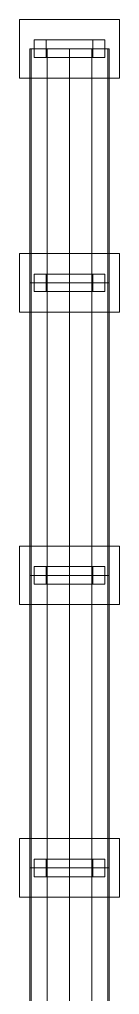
# Model space of a CAD drawing. Header units: millimetres. Extents: x -10700 to 10700, y -2540 to 1320000.
# Drawn here: x -8500 to 8500, y 1153361 to 1320000 of the extents above; entities that cross this region are included whole.
import ezdxf

# ---------------------------------------------------------------- set-up
doc = ezdxf.new("R2010")
doc.units = ezdxf.units.MM
doc.layers.add('A-GENM', color=13, linetype='Continuous', lineweight=9)
doc.layers.add('A-MASS', color=70, linetype='Continuous', lineweight=9)

# ---------------------------------------------------------------- blocks, each defined once
blk = doc.blocks.new('Concrete column Adaptive - Concrete column Adaptive-330085-_3D_')
at = {"layer": 'A-GENM'}
mesh = blk.add_polyface(dxfattribs=at)
corners = [(-6000, 1500, 51334), (6000, 1500, 51334), (6000, 1500, 49334), (4000, 1500, 47334), (-4000, 1500, 47334), (-6000, 1500, 49334)]
mesh.append_faces([[corners[k] for k in face] for face in [(1, 2, 3, 4), (4, 5, 0, 1)]], dxfattribs={"vtx3": -1})
mesh = blk.add_polyface(dxfattribs=at)
corners = [(-6000, -1500, 51334), (-6000, 1500, 51334), (-6000, 1500, 49334), (-6000, -1500, 49334)]
mesh.append_faces([[corners[k] for k in face] for face in [(1, 2, 3, 0)]])
mesh = blk.add_polyface(dxfattribs=at)
corners = [(-6000, -1500, 51334), (6000, -1500, 51334), (6000, 1500, 51334), (-6000, 1500, 51334)]
mesh.append_faces([[corners[k] for k in face] for face in [(1, 2, 3, 0)]])
mesh = blk.add_polyface(dxfattribs=at)
corners = [(-4000, -1500, 47334), (-6000, -1500, 49334), (-6000, 1500, 49334), (-4000, 1500, 47334)]
mesh.append_faces([[corners[k] for k in face] for face in [(1, 2, 3, 0)]])
mesh = blk.add_polyface(dxfattribs=at)
corners = [(4000, 1500, 47334), (4000, -1500, 47334), (-4000, -1500, 47334), (-4000, 1500, 47334)]
mesh.append_faces([[corners[k] for k in face] for face in [(1, 2, 3, 0)]])
mesh = blk.add_polyface(dxfattribs=at)
corners = [(4000, 1500), (-4000, 1500), (-4000, 1500, 47334), (4000, 1500, 47334)]
mesh.append_faces([[corners[k] for k in face] for face in [(3, 0, 1, 2)]])
mesh = blk.add_polyface(dxfattribs=at)
corners = [(-4000, 1500), (-4000, -1500), (-4000, -1500, 47334), (-4000, 1500, 47334)]
mesh.append_faces([[corners[k] for k in face] for face in [(3, 0, 1, 2)]])
mesh = blk.add_polyface(dxfattribs=at)
corners = [(4000, 1500, 47334), (-4000, 1500, 47334), (-4000, -1500, 47334), (4000, -1500, 47334)]
mesh.append_faces([[corners[k] for k in face] for face in [(3, 0, 1, 2)]])
mesh = blk.add_polyface(dxfattribs=at)
corners = [(-4000, -1500), (-4000, 1500), (4000, 1500), (4000, -1500)]
mesh.append_faces([[corners[k] for k in face] for face in [(3, 0, 1, 2)]])
mesh = blk.add_polyface(dxfattribs=at)
corners = [(6000, -1500, 49334), (4000, -1500, 47334), (4000, 1500, 47334), (6000, 1500, 49334)]
mesh.append_faces([[corners[k] for k in face] for face in [(0, 1, 2, 3)]])
mesh = blk.add_polyface(dxfattribs=at)
corners = [(4000, -1500), (4000, 1500), (4000, 1500, 47334), (4000, -1500, 47334)]
mesh.append_faces([[corners[k] for k in face] for face in [(3, 0, 1, 2)]])
mesh = blk.add_polyface(dxfattribs=at)
corners = [(6000, 1500, 51334), (6000, -1500, 51334), (6000, -1500, 49334), (6000, 1500, 49334)]
mesh.append_faces([[corners[k] for k in face] for face in [(1, 2, 3, 0)]])
mesh = blk.add_polyface(dxfattribs=at)
corners = [(6000, -1500, 51334), (-6000, -1500, 51334), (-6000, -1500, 49334), (-4000, -1500, 47334), (4000, -1500, 47334), (6000, -1500, 49334)]
mesh.append_faces([[corners[k] for k in face] for face in [(1, 2, 3, 0), (4, 5, 0, 3)]], dxfattribs={"vtx2": -1})
mesh = blk.add_polyface(dxfattribs=at)
corners = [(-4000, -1500), (4000, -1500), (4000, -1500, 47334), (-4000, -1500, 47334)]
mesh.append_faces([[corners[k] for k in face] for face in [(3, 0, 1, 2)]])
blk = doc.blocks.new('Concrete column Adaptive - Concrete column Adaptive-330086-_3D_')
at = {"layer": 'A-GENM'}
mesh = blk.add_polyface(dxfattribs=at)
corners = [(-6000, 1500, 48034), (6000, 1500, 48034), (6000, 1500, 46034), (4000, 1500, 44034), (-4000, 1500, 44034), (-6000, 1500, 46034)]
mesh.append_faces([[corners[k] for k in face] for face in [(1, 2, 3, 4), (4, 5, 0, 1)]], dxfattribs={"vtx3": -1})
mesh = blk.add_polyface(dxfattribs=at)
corners = [(-6000, -1500, 48034), (-6000, 1500, 48034), (-6000, 1500, 46034), (-6000, -1500, 46034)]
mesh.append_faces([[corners[k] for k in face] for face in [(0, 1, 2, 3)]])
mesh = blk.add_polyface(dxfattribs=at)
corners = [(-6000, -1500, 48034), (6000, -1500, 48034), (6000, 1500, 48034), (-6000, 1500, 48034)]
mesh.append_faces([[corners[k] for k in face] for face in [(1, 2, 3, 0)]])
mesh = blk.add_polyface(dxfattribs=at)
corners = [(-4000, -1500, 44034), (-6000, -1500, 46034), (-6000, 1500, 46034), (-4000, 1500, 44034)]
mesh.append_faces([[corners[k] for k in face] for face in [(1, 2, 3, 0)]])
mesh = blk.add_polyface(dxfattribs=at)
corners = [(4000, 1500, 44034), (4000, -1500, 44034), (-4000, -1500, 44034), (-4000, 1500, 44034)]
mesh.append_faces([[corners[k] for k in face] for face in [(0, 1, 2, 3)]])
mesh = blk.add_polyface(dxfattribs=at)
corners = [(4000, 1500), (-4000, 1500), (-4000, 1500, 44034), (4000, 1500, 44034)]
mesh.append_faces([[corners[k] for k in face] for face in [(3, 0, 1, 2)]])
mesh = blk.add_polyface(dxfattribs=at)
corners = [(-4000, 1500), (-4000, -1500), (-4000, -1500, 44034), (-4000, 1500, 44034)]
mesh.append_faces([[corners[k] for k in face] for face in [(3, 0, 1, 2)]])
mesh = blk.add_polyface(dxfattribs=at)
corners = [(4000, 1500, 44034), (-4000, 1500, 44034), (-4000, -1500, 44034), (4000, -1500, 44034)]
mesh.append_faces([[corners[k] for k in face] for face in [(3, 0, 1, 2)]])
mesh = blk.add_polyface(dxfattribs=at)
corners = [(-4000, -1500), (-4000, 1500), (4000, 1500), (4000, -1500)]
mesh.append_faces([[corners[k] for k in face] for face in [(3, 0, 1, 2)]])
mesh = blk.add_polyface(dxfattribs=at)
corners = [(6000, -1500, 46034), (4000, -1500, 44034), (4000, 1500, 44034), (6000, 1500, 46034)]
mesh.append_faces([[corners[k] for k in face] for face in [(0, 1, 2, 3)]])
mesh = blk.add_polyface(dxfattribs=at)
corners = [(4000, -1500), (4000, 1500), (4000, 1500, 44034), (4000, -1500, 44034)]
mesh.append_faces([[corners[k] for k in face] for face in [(3, 0, 1, 2)]])
mesh = blk.add_polyface(dxfattribs=at)
corners = [(6000, 1500, 48034), (6000, -1500, 48034), (6000, -1500, 46034), (6000, 1500, 46034)]
mesh.append_faces([[corners[k] for k in face] for face in [(1, 2, 3, 0)]])
mesh = blk.add_polyface(dxfattribs=at)
corners = [(6000, -1500, 48034), (-6000, -1500, 48034), (-6000, -1500, 46034), (-4000, -1500, 44034), (4000, -1500, 44034), (6000, -1500, 46034)]
mesh.append_faces([[corners[k] for k in face] for face in [(1, 2, 3, 0), (4, 5, 0, 3)]], dxfattribs={"vtx2": -1})
mesh = blk.add_polyface(dxfattribs=at)
corners = [(-4000, -1500), (4000, -1500), (4000, -1500, 44034), (-4000, -1500, 44034)]
mesh.append_faces([[corners[k] for k in face] for face in [(3, 0, 1, 2)]])
blk = doc.blocks.new('Concrete column Adaptive - Concrete column Adaptive-330087-_3D_')
at = {"layer": 'A-GENM'}
mesh = blk.add_polyface(dxfattribs=at)
corners = [(-6000, 1500, 36183), (6000, 1500, 36183), (6000, 1500, 34183), (4000, 1500, 32183), (-4000, 1500, 32183), (-6000, 1500, 34183)]
mesh.append_faces([[corners[k] for k in face] for face in [(1, 2, 3, 0), (4, 5, 0, 3)]], dxfattribs={"vtx2": -1})
mesh = blk.add_polyface(dxfattribs=at)
corners = [(-6000, -1500, 36183), (-6000, 1500, 36183), (-6000, 1500, 34183), (-6000, -1500, 34183)]
mesh.append_faces([[corners[k] for k in face] for face in [(0, 1, 2, 3)]])
mesh = blk.add_polyface(dxfattribs=at)
corners = [(-6000, -1500, 36183), (6000, -1500, 36183), (6000, 1500, 36183), (-6000, 1500, 36183)]
mesh.append_faces([[corners[k] for k in face] for face in [(1, 2, 3, 0)]])
mesh = blk.add_polyface(dxfattribs=at)
corners = [(-4000, -1500, 32183), (-6000, -1500, 34183), (-6000, 1500, 34183), (-4000, 1500, 32183)]
mesh.append_faces([[corners[k] for k in face] for face in [(1, 2, 3, 0)]])
mesh = blk.add_polyface(dxfattribs=at)
corners = [(4000, 1500, 32183), (4000, -1500, 32183), (-4000, -1500, 32183), (-4000, 1500, 32183)]
mesh.append_faces([[corners[k] for k in face] for face in [(0, 1, 2, 3)]])
mesh = blk.add_polyface(dxfattribs=at)
corners = [(4000, 1500), (-4000, 1500), (-4000, 1500, 32183), (4000, 1500, 32183)]
mesh.append_faces([[corners[k] for k in face] for face in [(3, 0, 1, 2)]])
mesh = blk.add_polyface(dxfattribs=at)
corners = [(-4000, 1500), (-4000, -1500), (-4000, -1500, 32183), (-4000, 1500, 32183)]
mesh.append_faces([[corners[k] for k in face] for face in [(3, 0, 1, 2)]])
mesh = blk.add_polyface(dxfattribs=at)
corners = [(4000, 1500, 32183), (-4000, 1500, 32183), (-4000, -1500, 32183), (4000, -1500, 32183)]
mesh.append_faces([[corners[k] for k in face] for face in [(3, 0, 1, 2)]])
mesh = blk.add_polyface(dxfattribs=at)
corners = [(-4000, -1500), (-4000, 1500), (4000, 1500), (4000, -1500)]
mesh.append_faces([[corners[k] for k in face] for face in [(3, 0, 1, 2)]])
mesh = blk.add_polyface(dxfattribs=at)
corners = [(6000, -1500, 34183), (4000, -1500, 32183), (4000, 1500, 32183), (6000, 1500, 34183)]
mesh.append_faces([[corners[k] for k in face] for face in [(0, 1, 2, 3)]])
mesh = blk.add_polyface(dxfattribs=at)
corners = [(4000, -1500), (4000, 1500), (4000, 1500, 32183), (4000, -1500, 32183)]
mesh.append_faces([[corners[k] for k in face] for face in [(3, 0, 1, 2)]])
mesh = blk.add_polyface(dxfattribs=at)
corners = [(6000, 1500, 36183), (6000, -1500, 36183), (6000, -1500, 34183), (6000, 1500, 34183)]
mesh.append_faces([[corners[k] for k in face] for face in [(0, 1, 2, 3)]])
mesh = blk.add_polyface(dxfattribs=at)
corners = [(6000, -1500, 36183), (-6000, -1500, 36183), (-6000, -1500, 34183), (-4000, -1500, 32183), (4000, -1500, 32183), (6000, -1500, 34183)]
mesh.append_faces([[corners[k] for k in face] for face in [(1, 2, 3, 4), (4, 5, 0, 1)]], dxfattribs={"vtx3": -1})
mesh = blk.add_polyface(dxfattribs=at)
corners = [(-4000, -1500), (4000, -1500), (4000, -1500, 32183), (-4000, -1500, 32183)]
mesh.append_faces([[corners[k] for k in face] for face in [(3, 0, 1, 2)]])
blk = doc.blocks.new('Concrete column Adaptive - Concrete column Adaptive-330088-_3D_')
at = {"layer": 'A-GENM'}
mesh = blk.add_polyface(dxfattribs=at)
corners = [(-6000, 1500, 11034), (6000, 1500, 11034), (6000, 1500, 9034), (4000, 1500, 7034), (-4000, 1500, 7034), (-6000, 1500, 9034)]
mesh.append_faces([[corners[k] for k in face] for face in [(1, 2, 3, 4), (4, 5, 0, 1)]], dxfattribs={"vtx3": -1})
mesh = blk.add_polyface(dxfattribs=at)
corners = [(-6000, -1500, 11034), (-6000, 1500, 11034), (-6000, 1500, 9034), (-6000, -1500, 9034)]
mesh.append_faces([[corners[k] for k in face] for face in [(1, 2, 3, 0)]])
mesh = blk.add_polyface(dxfattribs=at)
corners = [(-6000, -1500, 11034), (6000, -1500, 11034), (6000, 1500, 11034), (-6000, 1500, 11034)]
mesh.append_faces([[corners[k] for k in face] for face in [(1, 2, 3, 0)]])
mesh = blk.add_polyface(dxfattribs=at)
corners = [(-4000, -1500, 7034), (-6000, -1500, 9034), (-6000, 1500, 9034), (-4000, 1500, 7034)]
mesh.append_faces([[corners[k] for k in face] for face in [(0, 1, 2, 3)]])
mesh = blk.add_polyface(dxfattribs=at)
corners = [(4000, 1500, 7034), (4000, -1500, 7034), (-4000, -1500, 7034), (-4000, 1500, 7034)]
mesh.append_faces([[corners[k] for k in face] for face in [(0, 1, 2, 3)]])
mesh = blk.add_polyface(dxfattribs=at)
corners = [(4000, 1500), (-4000, 1500), (-4000, 1500, 7034), (4000, 1500, 7034)]
mesh.append_faces([[corners[k] for k in face] for face in [(2, 3, 0, 1)]])
mesh = blk.add_polyface(dxfattribs=at)
corners = [(-4000, 1500), (-4000, -1500), (-4000, -1500, 7034), (-4000, 1500, 7034)]
mesh.append_faces([[corners[k] for k in face] for face in [(2, 3, 0, 1)]])
mesh = blk.add_polyface(dxfattribs=at)
corners = [(4000, 1500, 7034), (-4000, 1500, 7034), (-4000, -1500, 7034), (4000, -1500, 7034)]
mesh.append_faces([[corners[k] for k in face] for face in [(3, 0, 1, 2)]])
mesh = blk.add_polyface(dxfattribs=at)
corners = [(-4000, -1500), (-4000, 1500), (4000, 1500), (4000, -1500)]
mesh.append_faces([[corners[k] for k in face] for face in [(3, 0, 1, 2)]])
mesh = blk.add_polyface(dxfattribs=at)
corners = [(6000, -1500, 9034), (4000, -1500, 7034), (4000, 1500, 7034), (6000, 1500, 9034)]
mesh.append_faces([[corners[k] for k in face] for face in [(1, 2, 3, 0)]])
mesh = blk.add_polyface(dxfattribs=at)
corners = [(4000, -1500), (4000, 1500), (4000, 1500, 7034), (4000, -1500, 7034)]
mesh.append_faces([[corners[k] for k in face] for face in [(2, 3, 0, 1)]])
mesh = blk.add_polyface(dxfattribs=at)
corners = [(6000, 1500, 11034), (6000, -1500, 11034), (6000, -1500, 9034), (6000, 1500, 9034)]
mesh.append_faces([[corners[k] for k in face] for face in [(1, 2, 3, 0)]])
mesh = blk.add_polyface(dxfattribs=at)
corners = [(6000, -1500, 11034), (-6000, -1500, 11034), (-6000, -1500, 9034), (-4000, -1500, 7034), (4000, -1500, 7034), (6000, -1500, 9034)]
mesh.append_faces([[corners[k] for k in face] for face in [(1, 2, 3, 0), (4, 5, 0, 3)]], dxfattribs={"vtx2": -1})
mesh = blk.add_polyface(dxfattribs=at)
corners = [(-4000, -1500), (4000, -1500), (4000, -1500, 7034), (-4000, -1500, 7034)]
mesh.append_faces([[corners[k] for k in face] for face in [(2, 3, 0, 1)]])
blk = doc.blocks.new('Concrete base adaptive - Concrete base adaptive-332641-_3D_')
at = {"layer": 'A-GENM'}
mesh = blk.add_polyface(dxfattribs=at)
corners = [(8500, 5000), (-8500, 5000), (-8500, 5000, 178666), (8500, 5000, 178666)]
mesh.append_faces([[corners[k] for k in face] for face in [(3, 0, 1, 2)]])
mesh = blk.add_polyface(dxfattribs=at)
corners = [(-8500, 5000), (-8500, -5000), (-8500, -5000, 178666), (-8500, 5000, 178666)]
mesh.append_faces([[corners[k] for k in face] for face in [(3, 0, 1, 2)]])
mesh = blk.add_polyface(dxfattribs=at)
corners = [(8500, 5000, 178666), (-8500, 5000, 178666), (-8500, -5000, 178666), (8500, -5000, 178666)]
mesh.append_faces([[corners[k] for k in face] for face in [(3, 0, 1, 2)]])
mesh = blk.add_polyface(dxfattribs=at)
corners = [(-8500, -5000), (-8500, 5000), (8500, 5000), (8500, -5000)]
mesh.append_faces([[corners[k] for k in face] for face in [(3, 0, 1, 2)]])
mesh = blk.add_polyface(dxfattribs=at)
corners = [(8500, -5000), (8500, 5000), (8500, 5000, 178666), (8500, -5000, 178666)]
mesh.append_faces([[corners[k] for k in face] for face in [(3, 0, 1, 2)]])
mesh = blk.add_polyface(dxfattribs=at)
corners = [(-8500, -5000), (8500, -5000), (8500, -5000, 178666), (-8500, -5000, 178666)]
mesh.append_faces([[corners[k] for k in face] for face in [(2, 3, 0, 1)]])
blk = doc.blocks.new('Concrete base adaptive - Concrete base adaptive-332642-_3D_')
at = {"layer": 'A-GENM'}
mesh = blk.add_polyface(dxfattribs=at)
corners = [(8500, 5000), (-8500, 5000), (-8500, 5000, 181966), (8500, 5000, 181966)]
mesh.append_faces([[corners[k] for k in face] for face in [(3, 0, 1, 2)]])
mesh = blk.add_polyface(dxfattribs=at)
corners = [(-8500, 5000), (-8500, -5000), (-8500, -5000, 181966), (-8500, 5000, 181966)]
mesh.append_faces([[corners[k] for k in face] for face in [(3, 0, 1, 2)]])
mesh = blk.add_polyface(dxfattribs=at)
corners = [(8500, 5000, 181966), (-8500, 5000, 181966), (-8500, -5000, 181966), (8500, -5000, 181966)]
mesh.append_faces([[corners[k] for k in face] for face in [(3, 0, 1, 2)]])
mesh = blk.add_polyface(dxfattribs=at)
corners = [(-8500, -5000), (-8500, 5000), (8500, 5000), (8500, -5000)]
mesh.append_faces([[corners[k] for k in face] for face in [(3, 0, 1, 2)]])
mesh = blk.add_polyface(dxfattribs=at)
corners = [(8500, -5000), (8500, 5000), (8500, 5000, 181966), (8500, -5000, 181966)]
mesh.append_faces([[corners[k] for k in face] for face in [(3, 0, 1, 2)]])
mesh = blk.add_polyface(dxfattribs=at)
corners = [(-8500, -5000), (8500, -5000), (8500, -5000, 181966), (-8500, -5000, 181966)]
mesh.append_faces([[corners[k] for k in face] for face in [(3, 0, 1, 2)]])
blk = doc.blocks.new('Concrete base adaptive - Concrete base adaptive-332643-_3D_')
at = {"layer": 'A-GENM'}
mesh = blk.add_polyface(dxfattribs=at)
corners = [(8500, 5000), (-8500, 5000), (-8500, 5000, 193817), (8500, 5000, 193817)]
mesh.append_faces([[corners[k] for k in face] for face in [(2, 3, 0, 1)]])
mesh = blk.add_polyface(dxfattribs=at)
corners = [(-8500, 5000), (-8500, -5000), (-8500, -5000, 193817), (-8500, 5000, 193817)]
mesh.append_faces([[corners[k] for k in face] for face in [(3, 0, 1, 2)]])
mesh = blk.add_polyface(dxfattribs=at)
corners = [(8500, 5000, 193817), (-8500, 5000, 193817), (-8500, -5000, 193817), (8500, -5000, 193817)]
mesh.append_faces([[corners[k] for k in face] for face in [(3, 0, 1, 2)]])
mesh = blk.add_polyface(dxfattribs=at)
corners = [(-8500, -5000), (-8500, 5000), (8500, 5000), (8500, -5000)]
mesh.append_faces([[corners[k] for k in face] for face in [(3, 0, 1, 2)]])
mesh = blk.add_polyface(dxfattribs=at)
corners = [(8500, -5000), (8500, 5000), (8500, 5000, 193817), (8500, -5000, 193817)]
mesh.append_faces([[corners[k] for k in face] for face in [(3, 0, 1, 2)]])
mesh = blk.add_polyface(dxfattribs=at)
corners = [(-8500, -5000), (8500, -5000), (8500, -5000, 193817), (-8500, -5000, 193817)]
mesh.append_faces([[corners[k] for k in face] for face in [(3, 0, 1, 2)]])
blk = doc.blocks.new('Concrete base adaptive - Concrete base adaptive-332644-_3D_')
at = {"layer": 'A-GENM'}
mesh = blk.add_polyface(dxfattribs=at)
corners = [(8500, 5000), (-8500, 5000), (-8500, 5000, 218966), (8500, 5000, 218966)]
mesh.append_faces([[corners[k] for k in face] for face in [(3, 0, 1, 2)]])
mesh = blk.add_polyface(dxfattribs=at)
corners = [(-8500, 5000), (-8500, -5000), (-8500, -5000, 218966), (-8500, 5000, 218966)]
mesh.append_faces([[corners[k] for k in face] for face in [(3, 0, 1, 2)]])
mesh = blk.add_polyface(dxfattribs=at)
corners = [(8500, 5000, 218966), (-8500, 5000, 218966), (-8500, -5000, 218966), (8500, -5000, 218966)]
mesh.append_faces([[corners[k] for k in face] for face in [(3, 0, 1, 2)]])
mesh = blk.add_polyface(dxfattribs=at)
corners = [(-8500, -5000), (-8500, 5000), (8500, 5000), (8500, -5000)]
mesh.append_faces([[corners[k] for k in face] for face in [(3, 0, 1, 2)]])
mesh = blk.add_polyface(dxfattribs=at)
corners = [(8500, -5000), (8500, 5000), (8500, 5000, 218966), (8500, -5000, 218966)]
mesh.append_faces([[corners[k] for k in face] for face in [(3, 0, 1, 2)]])
mesh = blk.add_polyface(dxfattribs=at)
corners = [(-8500, -5000), (8500, -5000), (8500, -5000, 218966), (-8500, -5000, 218966)]
mesh.append_faces([[corners[k] for k in face] for face in [(3, 0, 1, 2)]])

msp = doc.modelspace()

# ---------------------------------------------------------------- block references
at = {"layer": 'A-GENM'}
for name, p in [('Concrete base adaptive - Concrete base adaptive-332644-_3D_', (0, 1315000)), ('Concrete column Adaptive - Concrete column Adaptive-330088-_3D_', (0, 1315000, 218966)), ('Concrete base adaptive - Concrete base adaptive-332643-_3D_', (0, 1275000)), ('Concrete column Adaptive - Concrete column Adaptive-330087-_3D_', (0, 1275000, 193817)), ('Concrete base adaptive - Concrete base adaptive-332642-_3D_', (0, 1225000)), ('Concrete column Adaptive - Concrete column Adaptive-330086-_3D_', (0, 1225000, 181966)), ('Concrete base adaptive - Concrete base adaptive-332641-_3D_', (0, 1175000)), ('Concrete column Adaptive - Concrete column Adaptive-330085-_3D_', (0, 1175000, 178666))]:
    msp.add_blockref(name, p, dxfattribs=at)

# ---------------------------------------------------------------- meshes
at = {"layer": 'A-MASS', "transparency": 33554560}
mesh = msp.add_polyface(dxfattribs=at)
corners = [(0, 1315000, 230000), (-3796, 1315000, 230000), (-3796, 1315000, 232779), (-6750, 1315000, 233300), (-6750, 1315000, 234800), (-6500, 1315000, 234800), (-6500, 1315000, 233800), (0, 1315000, 233800), (6500, 1315000, 233800), (6500, 1315000, 234800), (6750, 1315000, 234800), (6750, 1315000, 233300), (3796, 1315000, 232779), (3796, 1315000, 230000)]
mesh.append_faces([[corners[k] for k in face] for face in [(0, 7, 12, 13)]], dxfattribs={"vtx0": -1, "vtx1": -1})
mesh.append_faces([[corners[k] for k in face] for face in [(8, 11, 12, 7)]], dxfattribs={"vtx0": -1, "vtx2": -1})
mesh.append_faces([[corners[k] for k in face] for face in [(6, 7, 2, 3)]], dxfattribs={"vtx1": -1, "vtx3": -1})
mesh.append_faces([[corners[k] for k in face] for face in [(4, 5, 6, 3)]], dxfattribs={"vtx2": -1})
mesh.append_faces([[corners[k] for k in face] for face in [(0, 1, 2, 7)]], dxfattribs={"vtx2": -1, "vtx3": -1})
mesh.append_faces([[corners[k] for k in face] for face in [(8, 9, 10, 11)]], dxfattribs={"vtx3": -1})
mesh = msp.add_polyface(dxfattribs=at)
corners = [(-3796, 1275000, 232779), (-6750, 1275000, 233300), (-6750, 1315000, 233300), (-3796, 1315000, 232779)]
mesh.append_faces([[corners[k] for k in face] for face in [(3, 0, 1, 2)]])
mesh = msp.add_polyface(dxfattribs=at)
corners = [(-6750, 1275000, 233300), (-6750, 1275000, 234800), (-6750, 1315000, 234800), (-6750, 1315000, 233300)]
mesh.append_faces([[corners[k] for k in face] for face in [(3, 0, 1, 2)]])
mesh = msp.add_polyface(dxfattribs=at)
corners = [(-6750, 1275000, 234800), (-6500, 1275000, 234800), (-6500, 1315000, 234800), (-6750, 1315000, 234800)]
mesh.append_faces([[corners[k] for k in face] for face in [(2, 3, 0, 1)]])
mesh = msp.add_polyface(dxfattribs=at)
corners = [(-6500, 1275000, 233800), (0, 1275000, 233800), (0, 1315000, 233800), (-6500, 1315000, 233800)]
mesh.append_faces([[corners[k] for k in face] for face in [(3, 0, 1, 2)]])
mesh = msp.add_polyface(dxfattribs=at)
corners = [(-6500, 1275000, 234800), (-6500, 1275000, 233800), (-6500, 1315000, 233800), (-6500, 1315000, 234800)]
mesh.append_faces([[corners[k] for k in face] for face in [(3, 0, 1, 2)]])
mesh = msp.add_polyface(dxfattribs=at)
corners = [(0, 1275000, 230000), (-3796, 1275000, 230000), (-3796, 1315000, 230000), (0, 1315000, 230000)]
mesh.append_faces([[corners[k] for k in face] for face in [(2, 3, 0, 1)]])
mesh = msp.add_polyface(dxfattribs=at)
corners = [(-3796, 1275000, 230000), (-3796, 1275000, 232779), (-3796, 1315000, 232779), (-3796, 1315000, 230000)]
mesh.append_faces([[corners[k] for k in face] for face in [(3, 0, 1, 2)]])
mesh = msp.add_polyface(dxfattribs=at)
corners = [(0, 1275000, 233800), (6500, 1275000, 233800), (6500, 1315000, 233800), (0, 1315000, 233800)]
mesh.append_faces([[corners[k] for k in face] for face in [(3, 0, 1, 2)]])
mesh = msp.add_polyface(dxfattribs=at)
corners = [(3796, 1275000, 230000), (0, 1275000, 230000), (0, 1315000, 230000), (3796, 1315000, 230000)]
mesh.append_faces([[corners[k] for k in face] for face in [(3, 0, 1, 2)]])
mesh = msp.add_polyface(dxfattribs=at)
corners = [(6750, 1275000, 233300), (3796, 1275000, 232779), (3796, 1315000, 232779), (6750, 1315000, 233300)]
mesh.append_faces([[corners[k] for k in face] for face in [(3, 0, 1, 2)]])
mesh = msp.add_polyface(dxfattribs=at)
corners = [(3796, 1275000, 232779), (3796, 1275000, 230000), (3796, 1315000, 230000), (3796, 1315000, 232779)]
mesh.append_faces([[corners[k] for k in face] for face in [(3, 0, 1, 2)]])
mesh = msp.add_polyface(dxfattribs=at)
corners = [(6500, 1275000, 233800), (6500, 1275000, 234800), (6500, 1315000, 234800), (6500, 1315000, 233800)]
mesh.append_faces([[corners[k] for k in face] for face in [(3, 0, 1, 2)]])
mesh = msp.add_polyface(dxfattribs=at)
corners = [(6500, 1275000, 234800), (6750, 1275000, 234800), (6750, 1315000, 234800), (6500, 1315000, 234800)]
mesh.append_faces([[corners[k] for k in face] for face in [(3, 0, 1, 2)]])
mesh = msp.add_polyface(dxfattribs=at)
corners = [(6750, 1275000, 234800), (6750, 1275000, 233300), (6750, 1315000, 233300), (6750, 1315000, 234800)]
mesh.append_faces([[corners[k] for k in face] for face in [(3, 0, 1, 2)]])
mesh = msp.add_polyface(dxfattribs=at)
corners = [(0, 1275000, 230000), (-3796, 1275000, 230000), (-3796, 1275000, 232779), (-6750, 1275000, 233300), (-6750, 1275000, 234800), (-6500, 1275000, 234800), (-6500, 1275000, 233800), (0, 1275000, 233800), (6500, 1275000, 233800), (6500, 1275000, 234800), (6750, 1275000, 234800), (6750, 1275000, 233300), (3796, 1275000, 232779), (3796, 1275000, 230000)]
mesh.append_faces([[corners[k] for k in face] for face in [(0, 7, 12, 13)]], dxfattribs={"vtx0": -1, "vtx1": -1})
mesh.append_faces([[corners[k] for k in face] for face in [(8, 11, 12, 7)]], dxfattribs={"vtx0": -1, "vtx2": -1})
mesh.append_faces([[corners[k] for k in face] for face in [(6, 7, 2, 3)]], dxfattribs={"vtx1": -1, "vtx3": -1})
mesh.append_faces([[corners[k] for k in face] for face in [(4, 5, 6, 3)]], dxfattribs={"vtx2": -1})
mesh.append_faces([[corners[k] for k in face] for face in [(0, 1, 2, 7)]], dxfattribs={"vtx2": -1, "vtx3": -1})
mesh.append_faces([[corners[k] for k in face] for face in [(8, 9, 10, 11)]], dxfattribs={"vtx3": -1})
mesh = msp.add_polyface(dxfattribs=at)
corners = [(-3796, 1225000, 232779), (-6750, 1225000, 233300), (-6750, 1275000, 233300), (-3796, 1275000, 232779)]
mesh.append_faces([[corners[k] for k in face] for face in [(3, 0, 1, 2)]])
mesh = msp.add_polyface(dxfattribs=at)
corners = [(-6750, 1225000, 233300), (-6750, 1225000, 234800), (-6750, 1275000, 234800), (-6750, 1275000, 233300)]
mesh.append_faces([[corners[k] for k in face] for face in [(3, 0, 1, 2)]])
mesh = msp.add_polyface(dxfattribs=at)
corners = [(-6750, 1225000, 234800), (-6500, 1225000, 234800), (-6500, 1275000, 234800), (-6750, 1275000, 234800)]
mesh.append_faces([[corners[k] for k in face] for face in [(2, 3, 0, 1)]])
mesh = msp.add_polyface(dxfattribs=at)
corners = [(-6500, 1275000, 233800), (-6500, 1275000, 234800), (-6750, 1275000, 234800), (-6750, 1275000, 233300), (-3796, 1275000, 232779), (-3796, 1275000, 230000), (0, 1275000, 230000), (3796, 1275000, 230000), (3796, 1275000, 232779), (6750, 1275000, 233300), (6750, 1275000, 234800), (6500, 1275000, 234800), (6500, 1275000, 233800), (0, 1275000, 233800)]
mesh.append_faces([[corners[k] for k in face] for face in [(8, 13, 6, 7)]], dxfattribs={"vtx0": -1, "vtx1": -1})
mesh.append_faces([[corners[k] for k in face] for face in [(0, 3, 4, 13)]], dxfattribs={"vtx0": -1, "vtx2": -1})
mesh.append_faces([[corners[k] for k in face] for face in [(8, 9, 12, 13)]], dxfattribs={"vtx1": -1, "vtx3": -1})
mesh.append_faces([[corners[k] for k in face] for face in [(10, 11, 12, 9)]], dxfattribs={"vtx2": -1})
mesh.append_faces([[corners[k] for k in face] for face in [(4, 5, 6, 13)]], dxfattribs={"vtx2": -1, "vtx3": -1})
mesh.append_faces([[corners[k] for k in face] for face in [(0, 1, 2, 3)]], dxfattribs={"vtx3": -1})
mesh = msp.add_polyface(dxfattribs=at)
corners = [(-6500, 1225000, 233800), (0, 1225000, 233800), (0, 1275000, 233800), (-6500, 1275000, 233800)]
mesh.append_faces([[corners[k] for k in face] for face in [(3, 0, 1, 2)]])
mesh = msp.add_polyface(dxfattribs=at)
corners = [(-6500, 1225000, 234800), (-6500, 1225000, 233800), (-6500, 1275000, 233800), (-6500, 1275000, 234800)]
mesh.append_faces([[corners[k] for k in face] for face in [(3, 0, 1, 2)]])
mesh = msp.add_polyface(dxfattribs=at)
corners = [(0, 1225000, 230000), (-3796, 1225000, 230000), (-3796, 1275000, 230000), (0, 1275000, 230000)]
mesh.append_faces([[corners[k] for k in face] for face in [(3, 0, 1, 2)]])
mesh = msp.add_polyface(dxfattribs=at)
corners = [(-3796, 1225000, 230000), (-3796, 1225000, 232779), (-3796, 1275000, 232779), (-3796, 1275000, 230000)]
mesh.append_faces([[corners[k] for k in face] for face in [(3, 0, 1, 2)]])
mesh = msp.add_polyface(dxfattribs=at)
corners = [(0, 1225000, 233800), (6500, 1225000, 233800), (6500, 1275000, 233800), (0, 1275000, 233800)]
mesh.append_faces([[corners[k] for k in face] for face in [(3, 0, 1, 2)]])
mesh = msp.add_polyface(dxfattribs=at)
corners = [(3796, 1225000, 230000), (0, 1225000, 230000), (0, 1275000, 230000), (3796, 1275000, 230000)]
mesh.append_faces([[corners[k] for k in face] for face in [(3, 0, 1, 2)]])
mesh = msp.add_polyface(dxfattribs=at)
corners = [(6750, 1225000, 233300), (3796, 1225000, 232779), (3796, 1275000, 232779), (6750, 1275000, 233300)]
mesh.append_faces([[corners[k] for k in face] for face in [(3, 0, 1, 2)]])
mesh = msp.add_polyface(dxfattribs=at)
corners = [(3796, 1225000, 232779), (3796, 1225000, 230000), (3796, 1275000, 230000), (3796, 1275000, 232779)]
mesh.append_faces([[corners[k] for k in face] for face in [(3, 0, 1, 2)]])
mesh = msp.add_polyface(dxfattribs=at)
corners = [(6500, 1225000, 233800), (6500, 1225000, 234800), (6500, 1275000, 234800), (6500, 1275000, 233800)]
mesh.append_faces([[corners[k] for k in face] for face in [(3, 0, 1, 2)]])
mesh = msp.add_polyface(dxfattribs=at)
corners = [(6500, 1225000, 234800), (6750, 1225000, 234800), (6750, 1275000, 234800), (6500, 1275000, 234800)]
mesh.append_faces([[corners[k] for k in face] for face in [(3, 0, 1, 2)]])
mesh = msp.add_polyface(dxfattribs=at)
corners = [(6750, 1225000, 234800), (6750, 1225000, 233300), (6750, 1275000, 233300), (6750, 1275000, 234800)]
mesh.append_faces([[corners[k] for k in face] for face in [(3, 0, 1, 2)]])
mesh = msp.add_polyface(dxfattribs=at)
corners = [(0, 1225000, 230000), (-3796, 1225000, 230000), (-3796, 1225000, 232779), (-6750, 1225000, 233300), (-6750, 1225000, 234800), (-6500, 1225000, 234800), (-6500, 1225000, 233800), (0, 1225000, 233800), (6500, 1225000, 233800), (6500, 1225000, 234800), (6750, 1225000, 234800), (6750, 1225000, 233300), (3796, 1225000, 232779), (3796, 1225000, 230000)]
mesh.append_faces([[corners[k] for k in face] for face in [(0, 7, 12, 13)]], dxfattribs={"vtx0": -1, "vtx1": -1})
mesh.append_faces([[corners[k] for k in face] for face in [(8, 11, 12, 7)]], dxfattribs={"vtx0": -1, "vtx2": -1})
mesh.append_faces([[corners[k] for k in face] for face in [(6, 7, 2, 3)]], dxfattribs={"vtx1": -1, "vtx3": -1})
mesh.append_faces([[corners[k] for k in face] for face in [(4, 5, 6, 3)]], dxfattribs={"vtx2": -1})
mesh.append_faces([[corners[k] for k in face] for face in [(0, 1, 2, 7)]], dxfattribs={"vtx2": -1, "vtx3": -1})
mesh.append_faces([[corners[k] for k in face] for face in [(8, 9, 10, 11)]], dxfattribs={"vtx3": -1})
mesh = msp.add_polyface(dxfattribs=at)
corners = [(-3796, 1175000, 232779), (-6750, 1175000, 233300), (-6750, 1225000, 233300), (-3796, 1225000, 232779)]
mesh.append_faces([[corners[k] for k in face] for face in [(3, 0, 1, 2)]])
mesh = msp.add_polyface(dxfattribs=at)
corners = [(-6750, 1175000, 233300), (-6750, 1175000, 234800), (-6750, 1225000, 234800), (-6750, 1225000, 233300)]
mesh.append_faces([[corners[k] for k in face] for face in [(3, 0, 1, 2)]])
mesh = msp.add_polyface(dxfattribs=at)
corners = [(-6750, 1175000, 234800), (-6500, 1175000, 234800), (-6500, 1225000, 234800), (-6750, 1225000, 234800)]
mesh.append_faces([[corners[k] for k in face] for face in [(2, 3, 0, 1)]])
mesh = msp.add_polyface(dxfattribs=at)
corners = [(-6500, 1225000, 233800), (-6500, 1225000, 234800), (-6750, 1225000, 234800), (-6750, 1225000, 233300), (-3796, 1225000, 232779), (-3796, 1225000, 230000), (0, 1225000, 230000), (3796, 1225000, 230000), (3796, 1225000, 232779), (6750, 1225000, 233300), (6750, 1225000, 234800), (6500, 1225000, 234800), (6500, 1225000, 233800), (0, 1225000, 233800)]
mesh.append_faces([[corners[k] for k in face] for face in [(8, 13, 6, 7)]], dxfattribs={"vtx0": -1, "vtx1": -1})
mesh.append_faces([[corners[k] for k in face] for face in [(0, 3, 4, 13)]], dxfattribs={"vtx0": -1, "vtx2": -1})
mesh.append_faces([[corners[k] for k in face] for face in [(8, 9, 12, 13)]], dxfattribs={"vtx1": -1, "vtx3": -1})
mesh.append_faces([[corners[k] for k in face] for face in [(10, 11, 12, 9)]], dxfattribs={"vtx2": -1})
mesh.append_faces([[corners[k] for k in face] for face in [(4, 5, 6, 13)]], dxfattribs={"vtx2": -1, "vtx3": -1})
mesh.append_faces([[corners[k] for k in face] for face in [(0, 1, 2, 3)]], dxfattribs={"vtx3": -1})
mesh = msp.add_polyface(dxfattribs=at)
corners = [(-6500, 1175000, 233800), (0, 1175000, 233800), (0, 1225000, 233800), (-6500, 1225000, 233800)]
mesh.append_faces([[corners[k] for k in face] for face in [(3, 0, 1, 2)]])
mesh = msp.add_polyface(dxfattribs=at)
corners = [(-6500, 1175000, 234800), (-6500, 1175000, 233800), (-6500, 1225000, 233800), (-6500, 1225000, 234800)]
mesh.append_faces([[corners[k] for k in face] for face in [(3, 0, 1, 2)]])
mesh = msp.add_polyface(dxfattribs=at)
corners = [(0, 1175000, 230000), (-3796, 1175000, 230000), (-3796, 1225000, 230000), (0, 1225000, 230000)]
mesh.append_faces([[corners[k] for k in face] for face in [(3, 0, 1, 2)]])
mesh = msp.add_polyface(dxfattribs=at)
corners = [(-3796, 1175000, 230000), (-3796, 1175000, 232779), (-3796, 1225000, 232779), (-3796, 1225000, 230000)]
mesh.append_faces([[corners[k] for k in face] for face in [(3, 0, 1, 2)]])
mesh = msp.add_polyface(dxfattribs=at)
corners = [(0, 1175000, 233800), (6500, 1175000, 233800), (6500, 1225000, 233800), (0, 1225000, 233800)]
mesh.append_faces([[corners[k] for k in face] for face in [(3, 0, 1, 2)]])
mesh = msp.add_polyface(dxfattribs=at)
corners = [(3796, 1175000, 230000), (0, 1175000, 230000), (0, 1225000, 230000), (3796, 1225000, 230000)]
mesh.append_faces([[corners[k] for k in face] for face in [(3, 0, 1, 2)]])
mesh = msp.add_polyface(dxfattribs=at)
corners = [(6750, 1175000, 233300), (3796, 1175000, 232779), (3796, 1225000, 232779), (6750, 1225000, 233300)]
mesh.append_faces([[corners[k] for k in face] for face in [(3, 0, 1, 2)]])
mesh = msp.add_polyface(dxfattribs=at)
corners = [(3796, 1175000, 232779), (3796, 1175000, 230000), (3796, 1225000, 230000), (3796, 1225000, 232779)]
mesh.append_faces([[corners[k] for k in face] for face in [(3, 0, 1, 2)]])
mesh = msp.add_polyface(dxfattribs=at)
corners = [(6500, 1175000, 233800), (6500, 1175000, 234800), (6500, 1225000, 234800), (6500, 1225000, 233800)]
mesh.append_faces([[corners[k] for k in face] for face in [(3, 0, 1, 2)]])
mesh = msp.add_polyface(dxfattribs=at)
corners = [(6500, 1175000, 234800), (6750, 1175000, 234800), (6750, 1225000, 234800), (6500, 1225000, 234800)]
mesh.append_faces([[corners[k] for k in face] for face in [(3, 0, 1, 2)]])
mesh = msp.add_polyface(dxfattribs=at)
corners = [(6750, 1175000, 234800), (6750, 1175000, 233300), (6750, 1225000, 233300), (6750, 1225000, 234800)]
mesh.append_faces([[corners[k] for k in face] for face in [(3, 0, 1, 2)]])
mesh = msp.add_polyface(dxfattribs=at)
corners = [(0, 1175000, 230000), (-3796, 1175000, 230000), (-3796, 1175000, 232779), (-6750, 1175000, 233300), (-6750, 1175000, 234800), (-6500, 1175000, 234800), (-6500, 1175000, 233800), (0, 1175000, 233800), (6500, 1175000, 233800), (6500, 1175000, 234800), (6750, 1175000, 234800), (6750, 1175000, 233300), (3796, 1175000, 232779), (3796, 1175000, 230000)]
mesh.append_faces([[corners[k] for k in face] for face in [(0, 7, 12, 13)]], dxfattribs={"vtx0": -1, "vtx1": -1})
mesh.append_faces([[corners[k] for k in face] for face in [(8, 11, 12, 7)]], dxfattribs={"vtx0": -1, "vtx2": -1})
mesh.append_faces([[corners[k] for k in face] for face in [(6, 7, 2, 3)]], dxfattribs={"vtx1": -1, "vtx3": -1})
mesh.append_faces([[corners[k] for k in face] for face in [(4, 5, 6, 3)]], dxfattribs={"vtx2": -1})
mesh.append_faces([[corners[k] for k in face] for face in [(0, 1, 2, 7)]], dxfattribs={"vtx2": -1, "vtx3": -1})
mesh.append_faces([[corners[k] for k in face] for face in [(8, 9, 10, 11)]], dxfattribs={"vtx3": -1})
mesh = msp.add_polyface(dxfattribs=at)
corners = [(-3796, 1125000, 232779), (-6750, 1125000, 233300), (-6750, 1175000, 233300), (-3796, 1175000, 232779)]
mesh.append_faces([[corners[k] for k in face] for face in [(3, 0, 1, 2)]])
mesh = msp.add_polyface(dxfattribs=at)
corners = [(-6750, 1125000, 233300), (-6750, 1125000, 234800), (-6750, 1175000, 234800), (-6750, 1175000, 233300)]
mesh.append_faces([[corners[k] for k in face] for face in [(3, 0, 1, 2)]])
mesh = msp.add_polyface(dxfattribs=at)
corners = [(-6750, 1125000, 234800), (-6500, 1125000, 234800), (-6500, 1175000, 234800), (-6750, 1175000, 234800)]
mesh.append_faces([[corners[k] for k in face] for face in [(2, 3, 0, 1)]])
mesh = msp.add_polyface(dxfattribs=at)
corners = [(-6500, 1175000, 233800), (-6500, 1175000, 234800), (-6750, 1175000, 234800), (-6750, 1175000, 233300), (-3796, 1175000, 232779), (-3796, 1175000, 230000), (0, 1175000, 230000), (3796, 1175000, 230000), (3796, 1175000, 232779), (6750, 1175000, 233300), (6750, 1175000, 234800), (6500, 1175000, 234800), (6500, 1175000, 233800), (0, 1175000, 233800)]
mesh.append_faces([[corners[k] for k in face] for face in [(8, 13, 6, 7)]], dxfattribs={"vtx0": -1, "vtx1": -1})
mesh.append_faces([[corners[k] for k in face] for face in [(0, 3, 4, 13)]], dxfattribs={"vtx0": -1, "vtx2": -1})
mesh.append_faces([[corners[k] for k in face] for face in [(8, 9, 12, 13)]], dxfattribs={"vtx1": -1, "vtx3": -1})
mesh.append_faces([[corners[k] for k in face] for face in [(10, 11, 12, 9)]], dxfattribs={"vtx2": -1})
mesh.append_faces([[corners[k] for k in face] for face in [(4, 5, 6, 13)]], dxfattribs={"vtx2": -1, "vtx3": -1})
mesh.append_faces([[corners[k] for k in face] for face in [(0, 1, 2, 3)]], dxfattribs={"vtx3": -1})
mesh = msp.add_polyface(dxfattribs=at)
corners = [(-6500, 1125000, 233800), (0, 1125000, 233800), (0, 1175000, 233800), (-6500, 1175000, 233800)]
mesh.append_faces([[corners[k] for k in face] for face in [(3, 0, 1, 2)]])
mesh = msp.add_polyface(dxfattribs=at)
corners = [(-6500, 1125000, 234800), (-6500, 1125000, 233800), (-6500, 1175000, 233800), (-6500, 1175000, 234800)]
mesh.append_faces([[corners[k] for k in face] for face in [(3, 0, 1, 2)]])
mesh = msp.add_polyface(dxfattribs=at)
corners = [(0, 1125000, 230000), (-3796, 1125000, 230000), (-3796, 1175000, 230000), (0, 1175000, 230000)]
mesh.append_faces([[corners[k] for k in face] for face in [(3, 0, 1, 2)]])
mesh = msp.add_polyface(dxfattribs=at)
corners = [(-3796, 1125000, 230000), (-3796, 1125000, 232779), (-3796, 1175000, 232779), (-3796, 1175000, 230000)]
mesh.append_faces([[corners[k] for k in face] for face in [(3, 0, 1, 2)]])
mesh = msp.add_polyface(dxfattribs=at)
corners = [(0, 1125000, 233800), (6500, 1125000, 233800), (6500, 1175000, 233800), (0, 1175000, 233800)]
mesh.append_faces([[corners[k] for k in face] for face in [(3, 0, 1, 2)]])
mesh = msp.add_polyface(dxfattribs=at)
corners = [(3796, 1125000, 230000), (0, 1125000, 230000), (0, 1175000, 230000), (3796, 1175000, 230000)]
mesh.append_faces([[corners[k] for k in face] for face in [(3, 0, 1, 2)]])
mesh = msp.add_polyface(dxfattribs=at)
corners = [(6750, 1125000, 233300), (3796, 1125000, 232779), (3796, 1175000, 232779), (6750, 1175000, 233300)]
mesh.append_faces([[corners[k] for k in face] for face in [(3, 0, 1, 2)]])
mesh = msp.add_polyface(dxfattribs=at)
corners = [(3796, 1125000, 232779), (3796, 1125000, 230000), (3796, 1175000, 230000), (3796, 1175000, 232779)]
mesh.append_faces([[corners[k] for k in face] for face in [(3, 0, 1, 2)]])
mesh = msp.add_polyface(dxfattribs=at)
corners = [(6500, 1125000, 233800), (6500, 1125000, 234800), (6500, 1175000, 234800), (6500, 1175000, 233800)]
mesh.append_faces([[corners[k] for k in face] for face in [(3, 0, 1, 2)]])
mesh = msp.add_polyface(dxfattribs=at)
corners = [(6500, 1125000, 234800), (6750, 1125000, 234800), (6750, 1175000, 234800), (6500, 1175000, 234800)]
mesh.append_faces([[corners[k] for k in face] for face in [(3, 0, 1, 2)]])
mesh = msp.add_polyface(dxfattribs=at)
corners = [(6750, 1125000, 234800), (6750, 1125000, 233300), (6750, 1175000, 233300), (6750, 1175000, 234800)]
mesh.append_faces([[corners[k] for k in face] for face in [(3, 0, 1, 2)]])

doc.saveas('drawing.dxf')
